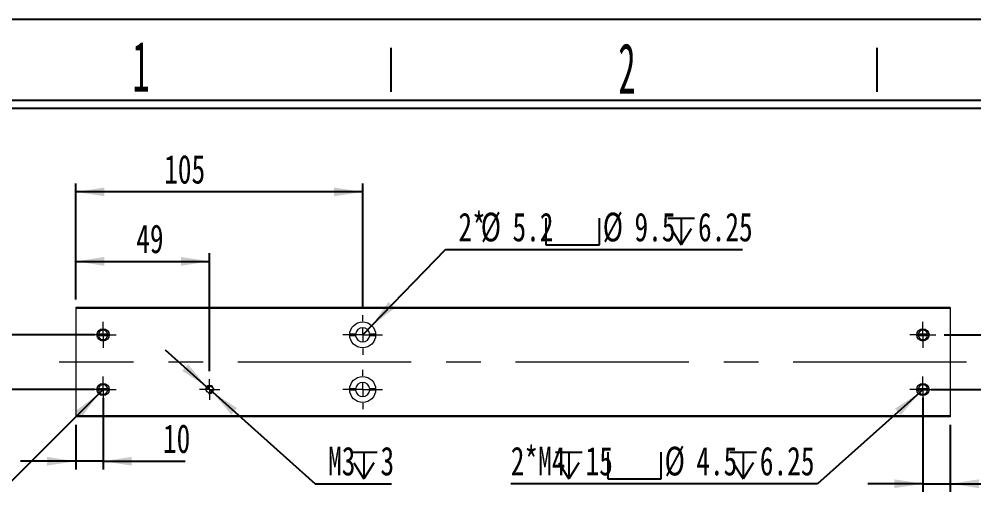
# Model space of a CAD drawing. Header units: millimetres. Extents: x 2 to 295, y 1 to 209.
# Drawn here: x 60.3 to 176.8, y 151 to 208.7 of the extents above; entities that cross this region are included whole.
import ezdxf

# ---------------------------------------------------------------- set-up
doc = ezdxf.new("R2010")
doc.units = ezdxf.units.MM
doc.linetypes.add('CENTER', pattern=[10.16, 6.35, -1.27, 1.27, -1.27])
doc.linetypes.add('CENTERX2', pattern=[20.32, 12.7, -2.54, 2.54, -2.54])
doc.layers.add('DIM', color=5, linetype='Continuous')
doc.layers.add('SLD-0', color=179, linetype='Continuous')
doc.layers.add('中心线', color=1, linetype='CENTER', lineweight=15)
doc.styles.add('SLDTEXTSTYLE1', font='TXT', dxfattribs={"width": 0.469})
doc.styles.add('SLDTEXTSTYLE2', font='TXT', dxfattribs={"width": 0.7})
doc.styles.add('SLDTEXTSTYLE7', font='TXT', dxfattribs={"width": 0.5025})
doc.dimstyles.new('SLDDIMSTYLE0', dxfattribs={"dimtxt": 3.5, "dimasz": 3.5, "dimexe": 0, "dimexo": 0.0625, "dimgap": 0.875, "dimtad": 2, "dimlfac": 3, "dimrnd": 1e-09, "dimzin": 12, "dimdsep": 46, "dimtxsty": 'SLDTEXTSTYLE1', "dimsah": 1, "dimcen": 0.09, "dimadec": 0, "dimazin": 3, "dimtfac": 1, "dimtofl": 0, "dimtmove": 0, "dimatfit": 3, "dimfxl": 0, "dimfrac": 2, "dimtolj": 1, "dimtzin": 12, "dimarcsym": 0})
doc.dimstyles.new('SLDDIMSTYLE1', dxfattribs={"dimtxt": 3.5, "dimasz": 3.5, "dimexe": 0, "dimexo": 0.0625, "dimgap": 0.875, "dimtad": 2, "dimlfac": 3, "dimrnd": 1e-09, "dimzin": 12, "dimdsep": 46, "dimtxsty": 'SLDTEXTSTYLE1', "dimsah": 1, "dimcen": 0.09, "dimadec": 0, "dimazin": 3, "dimtfac": 1, "dimtmove": 0, "dimatfit": 0, "dimfxl": 0, "dimfrac": 2, "dimtolj": 1, "dimtzin": 12, "dimarcsym": 0})
doc.dimstyles.new('SLDDIMSTYLE2', dxfattribs={"dimtxt": 3.5, "dimasz": 3.5, "dimexe": 0, "dimexo": 0.0625, "dimgap": 0.875, "dimtad": 0, "dimtih": 1, "dimtoh": 1, "dimlfac": 3, "dimrnd": 1e-09, "dimzin": 12, "dimdsep": 46, "dimtxsty": 'SLDTEXTSTYLE1', "dimsah": 1, "dimcen": 0, "dimadec": 0, "dimazin": 3, "dimtfac": 1, "dimtofl": 0, "dimtmove": 0, "dimatfit": 3, "dimfxl": 0, "dimfrac": 2, "dimtolj": 1, "dimtzin": 12, "dimarcsym": 0})
doc.dimstyles.new('SLDDIMSTYLE4', dxfattribs={"dimtxt": 3.5, "dimasz": 3.5, "dimexe": 0, "dimexo": 0.0625, "dimgap": 0.875, "dimtad": 0, "dimtih": 1, "dimtoh": 1, "dimlfac": 3, "dimrnd": 1e-09, "dimzin": 12, "dimdsep": 46, "dimtxsty": 'SLDTEXTSTYLE1', "dimsah": 1, "dimcen": 0, "dimadec": 0, "dimazin": 3, "dimtfac": 1, "dimtofl": 0, "dimtmove": 0, "dimatfit": 3, "dimfxl": 0, "dimfrac": 2, "dimtolj": 1, "dimtzin": 12, "dimarcsym": 0})
doc.dimstyles.new('SLDDIMSTYLE5', dxfattribs={"dimtxt": 3.5, "dimasz": 3.5, "dimexe": 0, "dimexo": 0.0625, "dimgap": 0.875, "dimtad": 0, "dimtih": 1, "dimtoh": 1, "dimlfac": 3, "dimrnd": 1e-09, "dimzin": 12, "dimdsep": 46, "dimtxsty": 'SLDTEXTSTYLE1', "dimsah": 1, "dimcen": 0, "dimadec": 0, "dimazin": 3, "dimtfac": 1, "dimtmove": 0, "dimatfit": 3, "dimfxl": 0, "dimfrac": 2, "dimtolj": 1, "dimtzin": 12, "dimarcsym": 0})
doc.dimstyles.new('SLDDIMSTYLE6', dxfattribs={"dimtxt": 3.5, "dimasz": 3.5, "dimexe": 0, "dimexo": 0.0625, "dimgap": 0.875, "dimtad": 0, "dimtih": 1, "dimtoh": 1, "dimlfac": 3, "dimrnd": 1e-09, "dimzin": 12, "dimdsep": 46, "dimtxsty": 'SLDTEXTSTYLE1', "dimsah": 1, "dimcen": 0, "dimadec": 0, "dimazin": 3, "dimtfac": 1, "dimtofl": 0, "dimtmove": 0, "dimatfit": 3, "dimfxl": 0, "dimfrac": 2, "dimtolj": 1, "dimtzin": 12, "dimarcsym": 0})

# ---------------------------------------------------------------- blocks, each defined once
blk = doc.blocks.new('_D_11')
at = {"layer": 'DIM'}
for p, q in [((67.21, 174.47), (67.21, 180.11)), ((83.54, 165.72), (83.54, 180.11)), ((67.21, 179.11), (83.54, 179.11))]:
    blk.add_line(p, q, dxfattribs=at)
for points in [[(67.21, 179.11), (70.71, 178.57), (70.71, 179.65)], [(83.54, 179.11), (80.04, 179.65), (80.04, 178.57)]]:
    blk.add_solid(points, dxfattribs=at)
at = {"layer": 'DIM', "insert": (74.59, 183.62), "char_height": 3.5, "attachment_point": 1, "style": 'SLDTEXTSTYLE2'}
blk.add_mtext('49', dxfattribs=at)
blk = doc.blocks.new('_D_12')
at = {"layer": 'DIM'}
for p, q in [((67.21, 174.47), (67.21, 188.59)), ((102.21, 187.59), (67.21, 187.59)), ((102.21, 173.55), (102.21, 188.59))]:
    blk.add_line(p, q, dxfattribs=at)
for points in [[(67.21, 187.59), (70.71, 187.05), (70.71, 188.12)], [(102.21, 187.59), (98.71, 188.12), (98.71, 187.05)]]:
    blk.add_solid(points, dxfattribs=at)
at = {"layer": 'DIM', "insert": (78, 192.1), "char_height": 3.5, "attachment_point": 1, "style": 'SLDTEXTSTYLE2'}
blk.add_mtext('105', dxfattribs=at)
blk = doc.blocks.new('SW_SYMBOL_HOLE_SPOT')
at = {"layer": 'DIM', "color": 0}
for p, q in [((0, 875), (0, 75)), ((1600, 75), (1600, 875)), ((0, 75), (1600, 75))]:
    blk.add_line(p, q, dxfattribs=at)
blk = doc.blocks.new('SW_SYMBOL_HOLE_DEPTH')
at = {"layer": 'DIM', "color": 0}
for p, q in [((0, 875), (800, 875)), ((400, 875), (400, 75)), ((100, 555), (400, 75)), ((700, 555), (400, 75))]:
    blk.add_line(p, q, dxfattribs=at)
blk = doc.blocks.new('_D_13')
at = {"layer": 'DIM'}
for p, q in [((103.31, 171.27), (112.3, 180.54)), ((112.3, 180.54), (148.55, 180.54)), ((102.21, 170.14), (103.31, 171.27))]:
    blk.add_line(p, q, dxfattribs=at)
blk.add_solid([(103.31, 171.27), (106.14, 173.41), (105.36, 174.16)], dxfattribs=at)
at = {"layer": 'DIM', "xscale": 0.004072727272727273, "yscale": 0.004072727272727273, "zscale": 0.004072727272727273}
for name, p in [('SW_SYMBOL_HOLE_SPOT', (124.56, 180.83)), ('SW_SYMBOL_HOLE_DEPTH', (139.44, 180.83))]:
    blk.add_blockref(name, p, dxfattribs=at)
at = {"layer": 'DIM', "char_height": 3.5, "attachment_point": 1, "style": 'SLDTEXTSTYLE2'}
for s, insert in [('2*', (113.89, 185.05)), ('%%c', (116.61, 185.05)), ('%%c', (131.49, 185.05)), ('5.2', (120.48, 185.05)), ('9.5', (135.36, 185.05)), ('6.25', (143.11, 185.05))]:
    blk.add_mtext(s, dxfattribs=dict(at, insert=insert))
blk = doc.blocks.new('_D_14')
at = {"layer": 'DIM'}
for p, q in [((83.17, 163.8), (78.15, 168.29)), ((83.17, 163.8), (83.92, 163.14)), ((83.92, 163.14), (96.4, 151.97)), ((96.4, 151.97), (105.74, 151.97))]:
    blk.add_line(p, q, dxfattribs=at)
for points in [[(83.17, 163.8), (80.92, 166.54), (80.2, 165.74)], [(83.92, 163.14), (86.17, 160.4), (86.88, 161.21)]]:
    blk.add_solid(points, dxfattribs=at)
at = {"layer": 'DIM', "xscale": 0.004072727272727273, "yscale": 0.004072727272727273, "zscale": 0.004072727272727273}
blk.add_blockref('SW_SYMBOL_HOLE_DEPTH', (100.71, 152.26), dxfattribs=at)
at = {"layer": 'DIM', "char_height": 3.5, "attachment_point": 1, "style": 'SLDTEXTSTYLE2'}
for s, insert in [('M3', (97.99, 156.49)), ('3', (104.38, 156.49))]:
    blk.add_mtext(s, dxfattribs=dict(at, insert=insert))
blk = doc.blocks.new('_D_15')
at = {"layer": 'DIM'}
for p, q in [((70.54, 162.47), (70.54, 153.71)), ((67.21, 159.14), (67.21, 153.71)), ((67.21, 154.71), (60.48, 154.71)), ((70.54, 154.71), (67.21, 154.71)), ((70.54, 154.71), (80.57, 154.71))]:
    blk.add_line(p, q, dxfattribs=at)
for points in [[(67.21, 154.71), (63.71, 155.25), (63.71, 154.18)], [(70.54, 154.71), (74.04, 154.18), (74.04, 155.25)]]:
    blk.add_solid(points, dxfattribs=at)
at = {"layer": 'DIM', "insert": (77.85, 159.23), "char_height": 3.5, "attachment_point": 1, "style": 'SLDTEXTSTYLE2'}
blk.add_mtext('10', dxfattribs=at)
blk = doc.blocks.new('_D_16')
at = {"layer": 'DIM'}
for p, q in [((56.1, 170.14), (56.1, 176.87)), ((69.54, 170.14), (55.1, 170.14)), ((56.1, 163.47), (56.1, 170.14)), ((69.54, 163.47), (55.1, 163.47)), ((56.1, 163.47), (56.1, 156.74))]:
    blk.add_line(p, q, dxfattribs=at)
for points in [[(56.1, 170.14), (56.64, 173.64), (55.56, 173.64)], [(56.1, 163.47), (55.56, 159.97), (56.64, 159.97)]]:
    blk.add_solid(points, dxfattribs=at)
at = {"layer": 'DIM', "insert": (51.59, 165.52), "char_height": 3.5, "attachment_point": 1, "rotation": 90, "style": 'SLDTEXTSTYLE2'}
blk.add_mtext('20', dxfattribs=at)
blk = doc.blocks.new('_D_17')
at = {"layer": 'DIM'}
for p, q in [((170.54, 162.47), (170.54, 150.97)), ((173.88, 159.14), (173.88, 150.97)), ((170.54, 151.97), (163.81, 151.97)), ((170.54, 151.97), (173.88, 151.97)), ((173.88, 151.97), (185.24, 151.97))]:
    blk.add_line(p, q, dxfattribs=at)
for points in [[(170.54, 151.97), (167.04, 152.51), (167.04, 151.43)], [(173.88, 151.97), (177.38, 151.43), (177.38, 152.51)]]:
    blk.add_solid(points, dxfattribs=at)
at = {"layer": 'DIM', "insert": (182.52, 156.49), "char_height": 3.5, "attachment_point": 1, "style": 'SLDTEXTSTYLE2'}
blk.add_mtext('10', dxfattribs=at)
blk = doc.blocks.new('_D_18')
at = {"layer": 'DIM'}
for p, q in [((183.88, 170.14), (183.88, 176.87)), ((173.13, 170.14), (184.88, 170.14)), ((183.88, 163.47), (183.88, 170.14)), ((171.54, 163.47), (184.88, 163.47)), ((183.88, 163.47), (183.88, 156.74))]:
    blk.add_line(p, q, dxfattribs=at)
for points in [[(183.88, 170.14), (184.42, 173.64), (183.34, 173.64)], [(183.88, 163.47), (183.34, 159.97), (184.42, 159.97)]]:
    blk.add_solid(points, dxfattribs=at)
at = {"layer": 'DIM', "insert": (179.36, 165.69), "char_height": 3.5, "attachment_point": 1, "rotation": 90, "style": 'SLDTEXTSTYLE2'}
blk.add_mtext('20', dxfattribs=at)
blk = doc.blocks.new('_D_19')
at = {"layer": 'DIM'}
for p, q in [((170.11, 163.08), (157.68, 151.97)), ((170.54, 163.47), (170.11, 163.08)), ((157.68, 151.97), (120.27, 151.97))]:
    blk.add_line(p, q, dxfattribs=at)
blk.add_solid([(170.11, 163.08), (167.14, 161.15), (167.86, 160.35)], dxfattribs=at)
at = {"layer": 'DIM', "xscale": 0.004072727272727273, "yscale": 0.004072727272727273, "zscale": 0.004072727272727273}
for name, p in [('SW_SYMBOL_HOLE_DEPTH', (125.72, 152.26)), ('SW_SYMBOL_HOLE_SPOT', (132.11, 152.26)), ('SW_SYMBOL_HOLE_DEPTH', (146.99, 152.26))]:
    blk.add_blockref(name, p, dxfattribs=at)
at = {"layer": 'DIM', "char_height": 3.5, "attachment_point": 1, "style": 'SLDTEXTSTYLE2'}
for s, insert in [('2*M4', (120.27, 156.49)), ('15', (129.39, 156.49)), ('%%c', (139.03, 156.49)), ('4.5', (142.9, 156.49)), ('6.25', (150.65, 156.49))]:
    blk.add_mtext(s, dxfattribs=dict(at, insert=insert))
blk = doc.blocks.new('_D_20')
at = {"layer": 'DIM'}
for p, q in [((70.54, 163.47), (70.01, 162.94)), ((70.01, 162.94), (59.05, 151.96)), ((59.05, 151.96), (21.64, 151.96))]:
    blk.add_line(p, q, dxfattribs=at)
blk.add_solid([(70.01, 162.94), (67.16, 160.84), (67.92, 160.08)], dxfattribs=at)
at = {"layer": 'DIM', "xscale": 0.004072727272727273, "yscale": 0.004072727272727273, "zscale": 0.004072727272727273}
for name, p in [('SW_SYMBOL_HOLE_DEPTH', (27.08, 151.82)), ('SW_SYMBOL_HOLE_SPOT', (33.47, 151.82)), ('SW_SYMBOL_HOLE_DEPTH', (48.35, 151.82))]:
    blk.add_blockref(name, p, dxfattribs=at)
at = {"layer": 'DIM', "char_height": 3.5, "attachment_point": 1, "style": 'SLDTEXTSTYLE2'}
for s, insert in [('2*M4', (21.64, 156.04)), ('%%c', (40.39, 156.04)), ('15', (30.75, 156.04)), ('4.5', (44.26, 156.04)), ('6.25', (52.01, 156.04))]:
    blk.add_mtext(s, dxfattribs=dict(at, insert=insert))
blk = doc.blocks.new('SW_CENTERMARKSYMBOL_6')
at = {"layer": '中心线', "color": 0}
for p, q in [((0, 1.67), (0, 2.42)), ((-1.67, 0), (-2.42, 0)), ((0, 0), (-0.83, 0)), ((0, 0), (0, 0.83)), ((0, 0), (0, -0.83)), ((0, 0), (0.83, 0)), ((1.67, 0), (2.42, 0)), ((0, -1.67), (0, -2.42))]:
    blk.add_line(p, q, dxfattribs=at)
blk = doc.blocks.new('SW_CENTERMARKSYMBOL_7')
at = {"layer": '中心线', "color": 0}
for p, q in [((0, 1.67), (0, 2.42)), ((-1.67, 0), (-2.42, 0)), ((0, 0), (-0.83, 0)), ((0, 0), (0, 0.83)), ((0, 0), (0, -0.83)), ((0, 0), (0.83, 0)), ((1.67, 0), (2.42, 0)), ((0, -1.67), (0, -2.42))]:
    blk.add_line(p, q, dxfattribs=at)
blk = doc.blocks.new('SW_CENTERMARKSYMBOL_8')
at = {"layer": '中心线', "color": 0}
for p, q in [((0, 0.83), (0, 1.25)), ((-0.83, 0), (-1.25, 0)), ((0, 0), (-0.83, 0)), ((0, 0), (0, 0.83)), ((0, 0), (0, -0.83)), ((0, 0), (0.83, 0)), ((0.83, 0), (1.25, 0)), ((0, -0.83), (0, -1.25))]:
    blk.add_line(p, q, dxfattribs=at)
blk = doc.blocks.new('SW_CENTERMARKSYMBOL_9')
at = {"layer": '中心线', "color": 0}
for p, q in [((0, 0.83), (0, 1.58)), ((-0.83, 0), (-1.58, 0)), ((0, 0), (-0.83, 0)), ((0, 0), (0, 0.83)), ((0, 0), (0, -0.83)), ((0, 0), (0.83, 0)), ((0.83, 0), (1.58, 0)), ((0, -0.83), (0, -1.58))]:
    blk.add_line(p, q, dxfattribs=at)
blk = doc.blocks.new('SW_CENTERMARKSYMBOL_10')
at = {"layer": '中心线', "color": 0}
for p, q in [((0, 0.83), (0, 1.58)), ((-0.83, 0), (-1.58, 0)), ((0, 0), (-0.83, 0)), ((0, 0), (0, 0.83)), ((0, 0), (0, -0.83)), ((0, 0), (0.83, 0)), ((0.83, 0), (1.58, 0)), ((0, -0.83), (0, -1.58))]:
    blk.add_line(p, q, dxfattribs=at)
blk = doc.blocks.new('SW_CENTERMARKSYMBOL_11')
at = {"layer": '中心线', "color": 0}
for p, q in [((0, 0.83), (0, 1.58)), ((-0.83, 0), (-1.58, 0)), ((0, 0), (-0.83, 0)), ((0, 0), (0, 0.83)), ((0, 0), (0, -0.83)), ((0, 0), (0.83, 0)), ((0.83, 0), (1.58, 0)), ((0, -0.83), (0, -1.58))]:
    blk.add_line(p, q, dxfattribs=at)
blk = doc.blocks.new('SW_CENTERMARKSYMBOL_12')
at = {"layer": '中心线', "color": 0}
for p, q in [((0, 0.83), (0, 1.58)), ((-0.83, 0), (-1.58, 0)), ((0, 0), (-0.83, 0)), ((0, 0), (0, 0.83)), ((0, 0), (0, -0.83)), ((0, 0), (0.83, 0)), ((0.83, 0), (1.58, 0)), ((0, -0.83), (0, -1.58))]:
    blk.add_line(p, q, dxfattribs=at)

msp = doc.modelspace()

# ---------------------------------------------------------------- linework, layer by layer
at = {"color": 7, "linetype": 'Continuous', "lineweight": 15}
for p, q in [((173.8767, 173.4714), (67.2101, 173.4714)), ((67.2101, 173.4714), (67.2101, 173.3714)), ((67.2101, 173.3714), (67.2101, 160.2381)), ((173.8767, 173.3714), (67.2101, 173.3714)), ((173.8767, 173.4714), (173.8767, 173.3714)), ((173.8767, 173.3714), (173.8767, 160.2381)), ((69.9601, 170.1381), (69.7934, 170.1381)), ((69.9687, 170.2381), (69.8001, 170.2381)), ((69.9687, 170.0381), (69.8001, 170.0381)), ((71.1211, 170.1381), (69.9658, 170.1381)), ((71.1167, 170.2381), (69.9704, 170.2381)), ((71.115, 170.0381), (69.9714, 170.0381)), ((71.2867, 170.2381), (71.1181, 170.2381)), ((71.2867, 170.0381), (71.1181, 170.0381)), ((71.2934, 170.1381), (71.1267, 170.1381)), ((101.3434, 170.1381), (100.6267, 170.1381)), ((101.3492, 170.2381), (100.6299, 170.2381)), ((101.3492, 170.0381), (100.6299, 170.0381)), ((103.7902, 170.2381), (103.0709, 170.2381)), ((103.7902, 170.0381), (103.0709, 170.0381)), ((103.7934, 170.1381), (103.0767, 170.1381)), ((169.9601, 170.1381), (169.7934, 170.1381)), ((169.9687, 170.2381), (169.8001, 170.2381)), ((169.9687, 170.0381), (169.8001, 170.0381)), ((171.1211, 170.1381), (169.9658, 170.1381)), ((171.1167, 170.2381), (169.9704, 170.2381)), ((171.115, 170.0381), (169.9714, 170.0381)), ((171.2867, 170.2381), (171.1181, 170.2381)), ((171.2867, 170.0381), (171.1181, 170.0381)), ((171.2934, 170.1381), (171.1267, 170.1381)), ((69.9601, 163.4714), (69.7934, 163.4714)), ((69.9687, 163.5714), (69.8001, 163.5714)), ((69.9687, 163.3714), (69.8001, 163.3714)), ((71.1263, 163.4714), (69.9605, 163.4714)), ((71.1175, 163.5714), (69.9695, 163.5714)), ((71.1168, 163.3714), (69.9698, 163.3714)), ((71.2867, 163.5714), (71.1181, 163.5714)), ((71.2867, 163.3714), (71.1181, 163.3714)), ((71.2934, 163.4714), (71.1267, 163.4714)), ((101.3434, 163.4714), (100.6267, 163.4714)), ((101.3492, 163.5714), (100.6299, 163.5714)), ((101.3492, 163.3714), (100.6299, 163.3714)), ((103.7902, 163.5714), (103.0709, 163.5714)), ((103.7902, 163.3714), (103.0709, 163.3714)), ((103.7934, 163.4714), (103.0767, 163.4714)), ((169.9601, 163.4714), (169.7934, 163.4714)), ((169.9687, 163.5714), (169.8001, 163.5714)), ((169.9687, 163.3714), (169.8001, 163.3714)), ((171.1211, 163.4714), (169.9658, 163.4714)), ((171.1167, 163.5714), (169.9704, 163.5714)), ((171.115, 163.3714), (169.9714, 163.3714)), ((171.2867, 163.5714), (171.1181, 163.5714)), ((171.2867, 163.3714), (171.1181, 163.3714)), ((171.2934, 163.4714), (171.1267, 163.4714)), ((173.8767, 160.2381), (67.2101, 160.2381)), ((67.2101, 160.2381), (67.2101, 160.1381)), ((173.8767, 160.1381), (67.2101, 160.1381)), ((173.8767, 160.2381), (173.8767, 160.1381))]:
    msp.add_line(p, q, dxfattribs=at)
for centre, radius in [((102.2101, 170.1381), 1.5833), ((70.5434, 170.1381), 0.75), ((170.5434, 170.1381), 0.75), ((70.5434, 163.4714), 0.75), ((102.2101, 163.4714), 1.5833), ((170.5434, 163.4714), 0.75), ((83.5434, 163.4714), 0.4167)]:
    msp.add_circle(centre, radius, dxfattribs=at)
for centre, radius, start, end in [((70.5434, 170.1381), 0.5833, 170.12911, 180), ((70.5434, 170.1381), 0.5833, 180, 189.87089), ((70.5434, 170.1381), 0.5833, 9.87089, 170.12911), ((70.5434, 170.1381), 0.5833, 189.87089, 350.12911), ((70.5434, 170.1381), 0.5833, 0, 9.87089), ((70.5434, 170.1381), 0.5833, 350.12911, 0), ((102.2101, 170.1381), 0.8667, 173.37419, 180), ((102.2101, 170.1381), 0.8667, 180, 186.62581), ((102.2101, 170.1381), 0.8667, 6.62581, 173.37419), ((102.2101, 170.1381), 0.8667, 186.62581, 353.37419), ((102.2101, 170.1381), 0.8667, 0, 6.62581), ((102.2101, 170.1381), 0.8667, 353.37419, 0), ((170.5434, 170.1381), 0.5833, 170.12911, 180), ((170.5434, 170.1381), 0.5833, 180, 189.87089), ((170.5434, 170.1381), 0.5833, 9.87089, 170.12911), ((170.5434, 170.1381), 0.5833, 189.87089, 350.12911), ((170.5434, 170.1381), 0.5833, 0, 9.87089), ((170.5434, 170.1381), 0.5833, 350.12911, 0), ((102.2101, 163.4714), 0.8667, 6.62581, 173.37419), ((70.5434, 163.4714), 0.5833, 170.12911, 180), ((70.5434, 163.4714), 0.5833, 180, 189.87089), ((70.5434, 163.4714), 0.5833, 9.87089, 170.12911), ((70.5434, 163.4714), 0.5833, 189.87089, 350.12911), ((70.5434, 163.4714), 0.5833, 0, 9.87089), ((70.5434, 163.4714), 0.5833, 350.12911, 0), ((102.2101, 163.4714), 0.8667, 173.37419, 180), ((102.2101, 163.4714), 0.8667, 180, 186.62581), ((102.2101, 163.4714), 0.8667, 186.62581, 353.37419), ((102.2101, 163.4714), 0.8667, 0, 6.62581), ((102.2101, 163.4714), 0.8667, 353.37419, 0), ((170.5434, 163.4714), 0.5833, 170.12911, 180), ((170.5434, 163.4714), 0.5833, 180, 189.87089), ((170.5434, 163.4714), 0.5833, 9.87089, 170.12911), ((170.5434, 163.4714), 0.5833, 189.87089, 350.12911), ((170.5434, 163.4714), 0.5833, 0, 9.87089), ((170.5434, 163.4714), 0.5833, 350.12911, 0)]:
    msp.add_arc(centre, radius, start, end, dxfattribs=at)
at = {"color": 7, "linetype": 'Continuous', "lineweight": 0}
msp.add_arc((83.5434, 163.4714), 0.5, 255, 195, dxfattribs=at)
at = {"color": 7, "linetype": 'Continuous', "lineweight": 15}
for points, knots in [([(69.9704, 170.2381), (69.9691, 170.2338), (69.9524, 170.1789), (69.9527, 170.1049), (69.9692, 170.046), (69.9714, 170.0381)], [0, 0, 0, 0, 0.068689187, 0.875415422, 1, 1, 1, 1]), ([(71.115, 170.0381), (71.1175, 170.0468), (71.1344, 170.1061), (71.1338, 170.1799), (71.1178, 170.2342), (71.1167, 170.2381)], [0, 0, 0, 0, 0.13772218, 0.93895725, 1, 1, 1, 1]), ([(169.9704, 170.2381), (169.9691, 170.2338), (169.9524, 170.1789), (169.9527, 170.1049), (169.9692, 170.046), (169.9714, 170.0381)], [0, 0, 0, 0, 0.06868919, 0.87541542, 1, 1, 1, 1]), ([(171.115, 170.0381), (171.1175, 170.0468), (171.1344, 170.1061), (171.1338, 170.1799), (171.1178, 170.2342), (171.1167, 170.2381)], [0, 0, 0, 0, 0.13772218, 0.93895725, 1, 1, 1, 1]), ([(169.9704, 163.5714), (169.9691, 163.5671), (169.9524, 163.5122), (169.9527, 163.4383), (169.9692, 163.3793), (169.9714, 163.3714)], [0, 0, 0, 0, 0.06868919, 0.87541542, 1, 1, 1, 1]), ([(171.115, 163.3714), (171.1175, 163.3801), (171.1344, 163.4394), (171.1338, 163.5133), (171.1178, 163.5676), (171.1167, 163.5714)], [0, 0, 0, 0, 0.137722181, 0.938957246, 1, 1, 1, 1])]:
    msp.add_open_spline(points, degree=3, knots=knots, dxfattribs=at)
at = {"layer": 'SLD-0'}
for p, q in [((1.812, 208.6737), (295.1066, 208.6737)), ((12.6748, 197.811), (289.1814, 197.811))]:
    msp.add_line(p, q, dxfattribs=at)
at = {"layer": 'SLD-0', "color": 6, "linetype": 'Continuous'}
for p, q in [((105.701, 199.786), (105.701, 205.1695)), ((164.9525, 199.786), (164.9525, 205.1695)), ((11.6873, 198.7985), (290.1689, 198.7985))]:
    msp.add_line(p, q, dxfattribs=at)
at = {"layer": '中心线', "linetype": 'CENTERX2', "lineweight": 0, "ltscale": 1.666667}
msp.add_line((175.8767, 166.8047), (65.2101, 166.8047), dxfattribs=at)

# ---------------------------------------------------------------- block references
at = {"layer": '中心线'}
for name, p in [('SW_CENTERMARKSYMBOL_7', (102.2101, 170.1381)), ('SW_CENTERMARKSYMBOL_9', (70.5434, 170.1381)), ('SW_CENTERMARKSYMBOL_11', (170.5434, 170.1381)), ('SW_CENTERMARKSYMBOL_6', (102.2101, 163.4714)), ('SW_CENTERMARKSYMBOL_10', (70.5434, 163.4714)), ('SW_CENTERMARKSYMBOL_8', (83.5434, 163.4714)), ('SW_CENTERMARKSYMBOL_12', (170.5434, 163.4714))]:
    msp.add_blockref(name, p, dxfattribs=at)

# ---------------------------------------------------------------- texts
at = {"layer": 'SLD-0', "char_height": 6.172, "attachment_point": 1, "style": 'SLDTEXTSTYLE7'}
for s, insert in [('1', (74.111, 205.9712)), ('2', (133.3881, 205.7276))]:
    msp.add_mtext(s, dxfattribs=dict(at, insert=insert))

# ---------------------------------------------------------------- dimensions: what is measured, and where the dimension line sits
at = {"layer": 'DIM'}
for base, p1, p2, dimstyle, picture, middle in [((67.2101, 187.5858), (102.2101, 172.5547), (67.2101, 173.4714), 'SLDDIMSTYLE0', '_D_12', (80.0386, 187.5858)), ((83.5434, 179.1098), (67.2101, 173.4714), (83.5434, 164.7214), 'SLDDIMSTYLE0', '_D_11', (75.956, 179.1098)), ((67.2101, 154.7145), (70.5434, 163.4714), (67.2101, 160.1381), 'SLDDIMSTYLE1', '_D_15', (79.2072, 154.7145)), ((173.8767, 151.9734), (170.5434, 163.4714), (173.8767, 160.1381), 'SLDDIMSTYLE1', '_D_17', (183.8767, 151.9734))]:
    dim = msp.add_linear_dim(base=base, p1=p1, p2=p2, dimstyle=dimstyle, dxfattribs=at)
    dim.commit()
    dim.dimension.update_dxf_attribs({"geometry": picture, "text_midpoint": middle, "dimtype": 160})
for center, mpoint, text, dimstyle, picture, middle in [((102.2101, 170.1381), (103.3124, 171.2747), '2*%%c5.2{\\fGDT;v}%%c9.5{\\fGDT;x}6.25', 'SLDDIMSTYLE4', '_D_13', (131.2198, 182.7918)), ((70.5434, 163.4714), (70.0134, 162.9408), '2*M4{\\fGDT;x}15{\\fGDT;v}%%c4.5{\\fGDT;x}6.25', 'SLDDIMSTYLE6', '_D_20', (39.5469, 153.7814)), ((170.5434, 163.4714), (170.1085, 163.0826), '2*M4{\\fGDT;x}15{\\fGDT;v}%%c4.5{\\fGDT;x}6.25', 'SLDDIMSTYLE2', '_D_19', (138.1858, 154.2234))]:
    dim = msp.add_radius_dim(center=center, mpoint=mpoint, text=text, dimstyle=dimstyle, override={"dimpost": '<>'}, dxfattribs=at)
    dim.commit()
    dim.dimension.update_dxf_attribs({"geometry": picture, "text_midpoint": middle, "dimtype": 164})
for base, p1, p2, picture, middle in [((56.1002, 170.1381), (70.5434, 163.4714), (70.5434, 170.1381), '_D_16', (56.1002, 166.8843)), ((183.8767, 170.1381), (170.5434, 163.4714), (172.1267, 170.1381), '_D_18', (183.8767, 167.0464))]:
    dim = msp.add_linear_dim(base=base, p1=p1, p2=p2, angle=90, dimstyle='SLDDIMSTYLE1', dxfattribs=at)
    dim.commit()
    dim.dimension.update_dxf_attribs({"geometry": picture, "text_midpoint": middle, "dimtype": 160})
dim = msp.add_diameter_dim_2p(p1=(83.9161, 163.1381), p2=(83.1707, 163.8047), text='M3{\\fGDT;x}3', dimstyle='SLDDIMSTYLE5', override={"dimpost": '<>'}, dxfattribs=at)
dim.commit()
dim.dimension.update_dxf_attribs({"geometry": '_D_14', "text_midpoint": (101.8648, 154.2234), "dimtype": 163})

doc.saveas('drawing.dxf')
